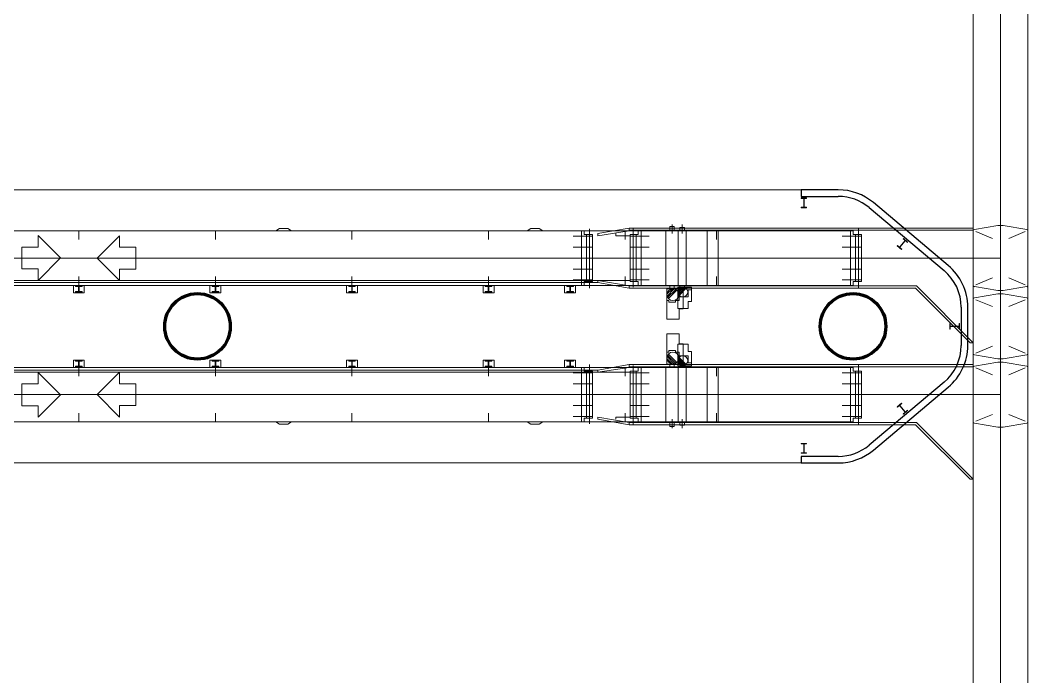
# Model space of a CAD drawing. Header units: metres. Extents: x 1807 to 3745, y 842 to 1968.
# Drawn here: x 3458.75 to 3477.2, y 1541.58 to 1553.61 of the extents above; entities that cross this region are included whole.
import ezdxf

# ---------------------------------------------------------------- set-up
doc = ezdxf.new("R2010")
doc.units = ezdxf.units.M
doc.header["$MEASUREMENT"] = 0
doc.layers.add('Level 1', color=7, linetype='Continuous', lineweight=0)

msp = doc.modelspace()

# ---------------------------------------------------------------- linework, layer by layer
at = {"layer": 'Level 1', "color": 7, "linetype": 'Continuous', "lineweight": 0}
for p, q in [((3476.2, 1576.091), (3476.2, 1451.2)), ((3477.2, 1576.091), (3477.2, 1451.2)), ((3473.73, 1550.5), (3448.37, 1550.5)), ((3475.743, 1549.116), (3474.373, 1550.266)), ((3473.953, 1549.75), (3448.147, 1549.75)), ((3459.828, 1549.75), (3459.828, 1549.59)), ((3462.328, 1549.75), (3462.328, 1549.59)), ((3463.503, 1549.79), (3463.434, 1549.75)), ((3463.503, 1549.79), (3463.653, 1549.79)), ((3463.723, 1549.75), (3463.653, 1549.79)), ((3464.828, 1549.75), (3464.828, 1549.59)), ((3467.328, 1549.75), (3467.328, 1549.59)), ((3468.103, 1549.79), (3468.034, 1549.75)), ((3468.103, 1549.79), (3468.253, 1549.79)), ((3468.323, 1549.75), (3468.253, 1549.79)), ((3469.078, 1549.75), (3469.028, 1549.75)), ((3469.078, 1549.68), (3469.078, 1549.75)), ((3469.903, 1549.8), (3469.328, 1549.7)), ((3469.328, 1549.66), (3469.903, 1549.75)), ((3469.828, 1549.75), (3469.828, 1549.59)), ((3474.1, 1549.8), (3469.903, 1549.8)), ((3469.903, 1549.8), (3469.903, 1549.75)), ((3474.1, 1549.76), (3469.903, 1549.76)), ((3470.068, 1549.75), (3470.118, 1549.75)), ((3470.069, 1549.68), (3470.069, 1549.75)), ((3470.788, 1549.76), (3470.588, 1549.76)), ((3470.648, 1549.83), (3470.648, 1549.76)), ((3470.728, 1549.83), (3470.648, 1549.83)), ((3470.728, 1549.83), (3470.728, 1549.76)), ((3470.947, 1549.76), (3470.797, 1549.76)), ((3470.912, 1549.81), (3470.832, 1549.81)), ((3470.832, 1549.81), (3470.832, 1549.76)), ((3470.912, 1549.81), (3470.912, 1549.76)), ((3471.5, 1549.75), (3471.5, 1549.59)), ((3474.003, 1549.75), (3473.953, 1549.75)), ((3474.003, 1549.68), (3474.003, 1549.75)), ((3474.1, 1549.8), (3474.82, 1549.8)), ((3474.1, 1549.8), (3474.1, 1548.7)), ((3474.1, 1549.76), (3474.82, 1549.76)), ((3474.82, 1549.8), (3476.2, 1549.8)), ((3474.82, 1549.76), (3476.2, 1549.76)), ((3476.2, 1548.751), (3476.2, 1549.749)), ((3476.65, 1549.845), (3476.221, 1549.773)), ((3476.25, 1549.738), (3476.55, 1549.611)), ((3476.75, 1549.845), (3476.65, 1549.845)), ((3476.699, 1549.874), (3476.701, 1549.876)), ((3476.701, 1549.874), (3476.699, 1549.876)), ((3476.75, 1549.845), (3477.179, 1549.773)), ((3477.15, 1549.738), (3476.85, 1549.611)), ((3477.2, 1548.751), (3477.2, 1549.749)), ((3477.2, 1548.751), (3477.2, 1549.749)), ((3459.084, 1549.662), (3459.494, 1549.252)), ((3459.084, 1549.452), (3459.084, 1549.662)), ((3469.228, 1549.65), (3468.878, 1549.65)), ((3469.228, 1549.68), (3469.078, 1549.68)), ((3469.228, 1548.82), (3469.228, 1549.68)), ((3469.328, 1549.7), (3469.328, 1549.66)), ((3469.659, 1549.7), (3469.659, 1549.66)), ((3469.918, 1549.66), (3469.659, 1549.66)), ((3469.919, 1549.68), (3469.919, 1548.82)), ((3469.919, 1549.68), (3470.069, 1549.68)), ((3469.919, 1549.65), (3470.269, 1549.65)), ((3474.153, 1549.65), (3473.803, 1549.65)), ((3474.153, 1549.68), (3474.003, 1549.68)), ((3474.153, 1548.82), (3474.153, 1549.68)), ((3458.784, 1549.052), (3458.784, 1549.452)), ((3458.784, 1549.452), (3459.084, 1549.452)), ((3469.228, 1549.45), (3468.878, 1549.45)), ((3469.919, 1549.45), (3470.269, 1549.45)), ((3474.153, 1549.45), (3473.803, 1549.45)), ((3459.084, 1548.842), (3459.494, 1549.252)), ((3469.228, 1549.25), (3468.878, 1549.25)), ((3469.919, 1549.25), (3470.269, 1549.25)), ((3474.153, 1549.25), (3473.803, 1549.25)), ((3474.821, 1549.249), (3474.819, 1549.251)), ((3474.821, 1549.251), (3474.819, 1549.249)), ((3476.701, 1549.249), (3476.699, 1549.251)), ((3476.701, 1549.251), (3476.699, 1549.249)), ((3476.699, 1549.249), (3476.701, 1549.251)), ((3476.701, 1549.249), (3476.699, 1549.251)), ((3458.784, 1549.052), (3459.084, 1549.052)), ((3459.084, 1548.842), (3459.084, 1549.052)), ((3469.228, 1549.05), (3468.878, 1549.05)), ((3469.919, 1549.05), (3470.269, 1549.05)), ((3474.153, 1549.05), (3473.803, 1549.05)), ((3469.918, 1548.84), (3450.328, 1548.84)), ((3469.328, 1548.8), (3450.328, 1548.8)), ((3459.828, 1548.91), (3459.828, 1548.75)), ((3462.328, 1548.91), (3462.328, 1548.75)), ((3464.828, 1548.91), (3464.828, 1548.75)), ((3467.328, 1548.91), (3467.328, 1548.75)), ((3469.228, 1548.85), (3468.878, 1548.85)), ((3469.228, 1548.82), (3469.078, 1548.82)), ((3469.078, 1548.82), (3469.078, 1548.75)), ((3469.328, 1548.84), (3469.328, 1548.8)), ((3469.903, 1548.74), (3469.328, 1548.84)), ((3469.328, 1548.8), (3469.903, 1548.7)), ((3469.828, 1548.91), (3469.828, 1548.75)), ((3469.919, 1548.85), (3470.269, 1548.85)), ((3469.919, 1548.82), (3470.069, 1548.82)), ((3470.069, 1548.82), (3470.069, 1548.75)), ((3471.5, 1548.91), (3471.5, 1548.75)), ((3474.153, 1548.85), (3473.803, 1548.85)), ((3474.153, 1548.82), (3474.003, 1548.82)), ((3474.003, 1548.82), (3474.003, 1548.75)), ((3476.25, 1548.762), (3476.55, 1548.889)), ((3477.15, 1548.762), (3476.85, 1548.889)), ((3473.953, 1548.75), (3448.147, 1548.75)), ((3459.728, 1548.616), (3459.728, 1548.75)), ((3459.728, 1548.75), (3459.928, 1548.75)), ((3459.728, 1548.616), (3459.928, 1548.616)), ((3459.768, 1548.74), (3459.888, 1548.74)), ((3459.768, 1548.74), (3459.768, 1548.73)), ((3459.768, 1548.73), (3459.823, 1548.73)), ((3459.768, 1548.636), (3459.768, 1548.626)), ((3459.768, 1548.636), (3459.823, 1548.636)), ((3459.768, 1548.626), (3459.888, 1548.626)), ((3459.788, 1548.75), (3459.788, 1548.74)), ((3459.823, 1548.73), (3459.823, 1548.636)), ((3459.833, 1548.73), (3459.888, 1548.73)), ((3459.833, 1548.73), (3459.833, 1548.636)), ((3459.833, 1548.636), (3459.888, 1548.636)), ((3459.868, 1548.75), (3459.868, 1548.74)), ((3459.888, 1548.74), (3459.888, 1548.73)), ((3459.888, 1548.636), (3459.888, 1548.626)), ((3459.928, 1548.616), (3459.928, 1548.75)), ((3462.228, 1548.616), (3462.228, 1548.75)), ((3462.228, 1548.75), (3462.428, 1548.75)), ((3462.228, 1548.616), (3462.428, 1548.616)), ((3462.268, 1548.74), (3462.388, 1548.74)), ((3462.268, 1548.74), (3462.268, 1548.73)), ((3462.268, 1548.73), (3462.323, 1548.73)), ((3462.268, 1548.636), (3462.268, 1548.626)), ((3462.268, 1548.636), (3462.323, 1548.636)), ((3462.268, 1548.626), (3462.388, 1548.626)), ((3462.288, 1548.75), (3462.288, 1548.74)), ((3462.323, 1548.73), (3462.323, 1548.636)), ((3462.333, 1548.73), (3462.388, 1548.73)), ((3462.333, 1548.73), (3462.333, 1548.636)), ((3462.333, 1548.636), (3462.388, 1548.636)), ((3462.368, 1548.75), (3462.368, 1548.74)), ((3462.388, 1548.74), (3462.388, 1548.73)), ((3462.388, 1548.636), (3462.388, 1548.626)), ((3462.428, 1548.616), (3462.428, 1548.75)), ((3464.728, 1548.616), (3464.728, 1548.75)), ((3464.728, 1548.75), (3464.928, 1548.75)), ((3464.728, 1548.616), (3464.928, 1548.616)), ((3464.768, 1548.74), (3464.888, 1548.74)), ((3464.768, 1548.74), (3464.768, 1548.73)), ((3464.768, 1548.73), (3464.823, 1548.73)), ((3464.768, 1548.636), (3464.768, 1548.626)), ((3464.768, 1548.636), (3464.823, 1548.636)), ((3464.768, 1548.626), (3464.888, 1548.626)), ((3464.788, 1548.75), (3464.788, 1548.74)), ((3464.823, 1548.73), (3464.823, 1548.636)), ((3464.833, 1548.73), (3464.888, 1548.73)), ((3464.833, 1548.73), (3464.833, 1548.636)), ((3464.833, 1548.636), (3464.888, 1548.636)), ((3464.868, 1548.75), (3464.868, 1548.74)), ((3464.888, 1548.74), (3464.888, 1548.73)), ((3464.888, 1548.636), (3464.888, 1548.626)), ((3464.928, 1548.616), (3464.928, 1548.75)), ((3467.228, 1548.616), (3467.228, 1548.75)), ((3467.228, 1548.75), (3467.428, 1548.75)), ((3467.228, 1548.616), (3467.428, 1548.616)), ((3467.268, 1548.74), (3467.388, 1548.74)), ((3467.268, 1548.74), (3467.268, 1548.73)), ((3467.268, 1548.73), (3467.323, 1548.73)), ((3467.268, 1548.636), (3467.268, 1548.626)), ((3467.268, 1548.636), (3467.323, 1548.636)), ((3467.268, 1548.626), (3467.388, 1548.626)), ((3467.288, 1548.75), (3467.288, 1548.74)), ((3467.323, 1548.73), (3467.323, 1548.636)), ((3467.333, 1548.73), (3467.388, 1548.73)), ((3467.333, 1548.73), (3467.333, 1548.636)), ((3467.333, 1548.636), (3467.388, 1548.636)), ((3467.368, 1548.75), (3467.368, 1548.74)), ((3467.388, 1548.74), (3467.388, 1548.73)), ((3467.388, 1548.636), (3467.388, 1548.626)), ((3467.428, 1548.616), (3467.428, 1548.75)), ((3468.72, 1548.616), (3468.72, 1548.75)), ((3468.72, 1548.75), (3468.92, 1548.75)), ((3468.72, 1548.616), (3468.92, 1548.616)), ((3468.76, 1548.74), (3468.88, 1548.74)), ((3468.76, 1548.74), (3468.76, 1548.73)), ((3468.76, 1548.73), (3468.815, 1548.73)), ((3468.76, 1548.636), (3468.76, 1548.626)), ((3468.76, 1548.636), (3468.815, 1548.636)), ((3468.76, 1548.626), (3468.88, 1548.626)), ((3468.78, 1548.75), (3468.78, 1548.74)), ((3468.815, 1548.73), (3468.815, 1548.636)), ((3468.825, 1548.73), (3468.88, 1548.73)), ((3468.825, 1548.73), (3468.825, 1548.636)), ((3468.825, 1548.636), (3468.88, 1548.636)), ((3468.86, 1548.75), (3468.86, 1548.74)), ((3468.88, 1548.74), (3468.88, 1548.73)), ((3468.88, 1548.636), (3468.88, 1548.626)), ((3468.92, 1548.616), (3468.92, 1548.75)), ((3469.078, 1548.75), (3469.028, 1548.75)), ((3474.1, 1548.74), (3469.903, 1548.74)), ((3469.903, 1548.74), (3469.903, 1548.7)), ((3474.1, 1548.7), (3469.903, 1548.7)), ((3470.068, 1548.75), (3470.118, 1548.75)), ((3470.788, 1548.74), (3470.588, 1548.74)), ((3470.592, 1548.69), (3470.592, 1548.472)), ((3470.592, 1548.69), (3470.892, 1548.69)), ((3470.593, 1548.587), (3470.696, 1548.69)), ((3470.596, 1548.554), (3470.728, 1548.687)), ((3470.606, 1548.529), (3470.754, 1548.677)), ((3470.62, 1548.508), (3470.774, 1548.662)), ((3470.648, 1548.74), (3470.648, 1548.69)), ((3470.728, 1548.74), (3470.728, 1548.69)), ((3470.792, 1548.72), (3470.792, 1548.538)), ((3470.792, 1548.72), (3471.042, 1548.72)), ((3470.792, 1548.633), (3470.879, 1548.72)), ((3470.795, 1548.607), (3470.905, 1548.717)), ((3470.947, 1548.74), (3470.797, 1548.74)), ((3470.803, 1548.585), (3470.927, 1548.709)), ((3470.815, 1548.568), (3470.944, 1548.697)), ((3470.82, 1548.63), (3470.892, 1548.63)), ((3470.82, 1548.63), (3470.82, 1548.472)), ((3470.832, 1548.74), (3470.832, 1548.72)), ((3470.892, 1548.69), (3470.892, 1548.63)), ((3470.912, 1548.74), (3470.912, 1548.72)), ((3470.982, 1548.67), (3471.042, 1548.67)), ((3470.982, 1548.67), (3470.982, 1548.538)), ((3471.042, 1548.72), (3471.042, 1548.67)), ((3474.003, 1548.75), (3473.953, 1548.75)), ((3474.1, 1548.74), (3474.82, 1548.74)), ((3474.1, 1548.7), (3474.82, 1548.7)), ((3474.82, 1548.74), (3475.16, 1548.74)), ((3474.82, 1548.7), (3475.143, 1548.7)), ((3475.143, 1548.7), (3476.143, 1547.7)), ((3475.16, 1548.74), (3476.2, 1547.7)), ((3476.65, 1548.655), (3476.221, 1548.727)), ((3476.75, 1548.655), (3476.65, 1548.655)), ((3476.699, 1548.624), (3476.701, 1548.626)), ((3476.701, 1548.624), (3476.699, 1548.626)), ((3476.75, 1548.655), (3477.179, 1548.727)), ((3470.592, 1548.472), (3470.628, 1548.472)), ((3470.628, 1548.472), (3470.628, 1548.442)), ((3470.628, 1548.442), (3470.749, 1548.442)), ((3470.748, 1548.472), (3470.748, 1548.442)), ((3470.748, 1548.472), (3470.82, 1548.472)), ((3470.792, 1548.538), (3470.982, 1548.538)), ((3476.2, 1547.501), (3476.2, 1548.499)), ((3476.65, 1548.595), (3476.221, 1548.523)), ((3476.25, 1548.488), (3476.55, 1548.361)), ((3476.75, 1548.595), (3476.65, 1548.595)), ((3476.75, 1548.595), (3477.179, 1548.523)), ((3477.15, 1548.488), (3476.85, 1548.361)), ((3477.2, 1547.501), (3477.2, 1548.499)), ((3477.2, 1547.501), (3477.2, 1548.499)), ((3476.1, 1547.65), (3476.1, 1548.35)), ((3476.699, 1547.999), (3476.701, 1548.001)), ((3476.701, 1547.999), (3476.699, 1548.001)), ((3476.143, 1547.7), (3476.2, 1547.7)), ((3470.592, 1547.528), (3470.628, 1547.528)), ((3470.592, 1547.31), (3470.592, 1547.528)), ((3470.628, 1547.558), (3470.749, 1547.558)), ((3470.628, 1547.528), (3470.628, 1547.558)), ((3470.748, 1547.528), (3470.748, 1547.558)), ((3470.748, 1547.528), (3470.82, 1547.528)), ((3470.82, 1547.37), (3470.82, 1547.528)), ((3476.25, 1547.512), (3476.55, 1547.639)), ((3477.15, 1547.512), (3476.85, 1547.639)), ((3459.728, 1547.384), (3459.728, 1547.25)), ((3459.728, 1547.384), (3459.928, 1547.384)), ((3459.768, 1547.374), (3459.888, 1547.374)), ((3459.768, 1547.364), (3459.768, 1547.374)), ((3459.768, 1547.364), (3459.823, 1547.364)), ((3459.823, 1547.27), (3459.823, 1547.364)), ((3459.833, 1547.364), (3459.888, 1547.364)), ((3459.833, 1547.27), (3459.833, 1547.364)), ((3459.888, 1547.364), (3459.888, 1547.374)), ((3459.928, 1547.384), (3459.928, 1547.25)), ((3462.228, 1547.384), (3462.228, 1547.25)), ((3462.228, 1547.384), (3462.428, 1547.384)), ((3462.268, 1547.374), (3462.388, 1547.374)), ((3462.268, 1547.364), (3462.268, 1547.374)), ((3462.268, 1547.364), (3462.323, 1547.364)), ((3462.323, 1547.27), (3462.323, 1547.364)), ((3462.333, 1547.364), (3462.388, 1547.364)), ((3462.333, 1547.27), (3462.333, 1547.364)), ((3462.388, 1547.364), (3462.388, 1547.374)), ((3462.428, 1547.384), (3462.428, 1547.25)), ((3464.728, 1547.384), (3464.728, 1547.25)), ((3464.728, 1547.384), (3464.928, 1547.384)), ((3464.768, 1547.374), (3464.888, 1547.374)), ((3464.768, 1547.364), (3464.768, 1547.374)), ((3464.768, 1547.364), (3464.823, 1547.364)), ((3464.823, 1547.27), (3464.823, 1547.364)), ((3464.833, 1547.364), (3464.888, 1547.364)), ((3464.833, 1547.27), (3464.833, 1547.364)), ((3464.888, 1547.364), (3464.888, 1547.374)), ((3464.928, 1547.384), (3464.928, 1547.25)), ((3467.228, 1547.384), (3467.228, 1547.25)), ((3467.228, 1547.384), (3467.428, 1547.384)), ((3467.268, 1547.374), (3467.388, 1547.374)), ((3467.268, 1547.364), (3467.268, 1547.374)), ((3467.268, 1547.364), (3467.323, 1547.364)), ((3467.323, 1547.27), (3467.323, 1547.364)), ((3467.333, 1547.364), (3467.388, 1547.364)), ((3467.333, 1547.27), (3467.333, 1547.364)), ((3467.388, 1547.364), (3467.388, 1547.374)), ((3467.428, 1547.384), (3467.428, 1547.25)), ((3468.72, 1547.384), (3468.72, 1547.25)), ((3468.72, 1547.384), (3468.92, 1547.384)), ((3468.76, 1547.374), (3468.88, 1547.374)), ((3468.76, 1547.364), (3468.76, 1547.374)), ((3468.76, 1547.364), (3468.815, 1547.364)), ((3468.815, 1547.27), (3468.815, 1547.364)), ((3468.825, 1547.364), (3468.88, 1547.364)), ((3468.825, 1547.27), (3468.825, 1547.364)), ((3468.88, 1547.364), (3468.88, 1547.374)), ((3468.92, 1547.384), (3468.92, 1547.25)), ((3470.593, 1547.413), (3470.696, 1547.31)), ((3470.596, 1547.446), (3470.728, 1547.313)), ((3470.606, 1547.471), (3470.754, 1547.323)), ((3470.62, 1547.492), (3470.774, 1547.337)), ((3470.792, 1547.462), (3470.982, 1547.462)), ((3470.792, 1547.28), (3470.792, 1547.462)), ((3470.792, 1547.366), (3470.879, 1547.28)), ((3470.795, 1547.393), (3470.905, 1547.283)), ((3470.803, 1547.414), (3470.927, 1547.291)), ((3470.815, 1547.432), (3470.944, 1547.303)), ((3470.82, 1547.37), (3470.892, 1547.37)), ((3470.892, 1547.31), (3470.892, 1547.37)), ((3470.982, 1547.33), (3470.982, 1547.462)), ((3470.982, 1547.33), (3471.042, 1547.33)), ((3471.042, 1547.28), (3471.042, 1547.33)), ((3476.65, 1547.405), (3476.221, 1547.477)), ((3476.65, 1547.345), (3476.221, 1547.273)), ((3476.75, 1547.405), (3476.65, 1547.405)), ((3476.75, 1547.345), (3476.65, 1547.345)), ((3476.699, 1547.374), (3476.701, 1547.376)), ((3476.701, 1547.374), (3476.699, 1547.376)), ((3476.75, 1547.405), (3477.179, 1547.477)), ((3476.75, 1547.345), (3477.179, 1547.273)), ((3473.953, 1547.25), (3449.589, 1547.25)), ((3469.328, 1547.2), (3450.328, 1547.2)), ((3469.918, 1547.16), (3450.328, 1547.16)), ((3459.084, 1547.158), (3459.494, 1546.748)), ((3459.084, 1547.158), (3459.084, 1546.948)), ((3459.728, 1547.25), (3459.928, 1547.25)), ((3459.768, 1547.27), (3459.823, 1547.27)), ((3459.768, 1547.26), (3459.768, 1547.27)), ((3459.768, 1547.26), (3459.888, 1547.26)), ((3459.788, 1547.25), (3459.788, 1547.26)), ((3459.828, 1547.09), (3459.828, 1547.25)), ((3459.833, 1547.27), (3459.888, 1547.27)), ((3459.868, 1547.25), (3459.868, 1547.26)), ((3459.888, 1547.26), (3459.888, 1547.27)), ((3462.228, 1547.25), (3462.428, 1547.25)), ((3462.268, 1547.27), (3462.323, 1547.27)), ((3462.268, 1547.26), (3462.268, 1547.27)), ((3462.268, 1547.26), (3462.388, 1547.26)), ((3462.288, 1547.25), (3462.288, 1547.26)), ((3462.328, 1547.09), (3462.328, 1547.25)), ((3462.333, 1547.27), (3462.388, 1547.27)), ((3462.368, 1547.25), (3462.368, 1547.26)), ((3462.388, 1547.26), (3462.388, 1547.27)), ((3464.728, 1547.25), (3464.928, 1547.25)), ((3464.768, 1547.27), (3464.823, 1547.27)), ((3464.768, 1547.26), (3464.768, 1547.27)), ((3464.768, 1547.26), (3464.888, 1547.26)), ((3464.788, 1547.25), (3464.788, 1547.26)), ((3464.828, 1547.09), (3464.828, 1547.25)), ((3464.833, 1547.27), (3464.888, 1547.27)), ((3464.868, 1547.25), (3464.868, 1547.26)), ((3464.888, 1547.26), (3464.888, 1547.27)), ((3467.228, 1547.25), (3467.428, 1547.25)), ((3467.268, 1547.27), (3467.323, 1547.27)), ((3467.268, 1547.26), (3467.268, 1547.27)), ((3467.268, 1547.26), (3467.388, 1547.26)), ((3467.288, 1547.25), (3467.288, 1547.26)), ((3467.328, 1547.09), (3467.328, 1547.25)), ((3467.333, 1547.27), (3467.388, 1547.27)), ((3467.368, 1547.25), (3467.368, 1547.26)), ((3467.388, 1547.26), (3467.388, 1547.27)), ((3468.72, 1547.25), (3468.92, 1547.25)), ((3468.76, 1547.27), (3468.815, 1547.27)), ((3468.76, 1547.26), (3468.76, 1547.27)), ((3468.76, 1547.26), (3468.88, 1547.26)), ((3468.78, 1547.25), (3468.78, 1547.26)), ((3468.825, 1547.27), (3468.88, 1547.27)), ((3468.86, 1547.25), (3468.86, 1547.26)), ((3469.228, 1547.15), (3468.878, 1547.15)), ((3468.88, 1547.26), (3468.88, 1547.27)), ((3469.078, 1547.25), (3469.028, 1547.25)), ((3469.078, 1547.18), (3469.078, 1547.25)), ((3469.228, 1547.18), (3469.078, 1547.18)), ((3469.228, 1547.18), (3469.228, 1546.32)), ((3469.903, 1547.3), (3469.328, 1547.2)), ((3469.328, 1547.16), (3469.903, 1547.25)), ((3469.328, 1547.2), (3469.328, 1547.16)), ((3469.828, 1547.09), (3469.828, 1547.25)), ((3474.1, 1547.3), (3469.903, 1547.3)), ((3469.903, 1547.3), (3469.903, 1547.25)), ((3474.1, 1547.26), (3469.903, 1547.26)), ((3469.919, 1546.32), (3469.919, 1547.18)), ((3469.919, 1547.18), (3470.069, 1547.18)), ((3469.919, 1547.15), (3470.269, 1547.15)), ((3470.068, 1547.25), (3470.118, 1547.25)), ((3470.069, 1547.18), (3470.069, 1547.25)), ((3470.788, 1547.26), (3470.588, 1547.26)), ((3470.592, 1547.31), (3470.892, 1547.31)), ((3470.648, 1547.26), (3470.648, 1547.31)), ((3470.728, 1547.26), (3470.728, 1547.31)), ((3470.792, 1547.28), (3471.042, 1547.28)), ((3470.947, 1547.26), (3470.797, 1547.26)), ((3470.832, 1547.26), (3470.832, 1547.28)), ((3470.912, 1547.26), (3470.912, 1547.28)), ((3471.5, 1547.25), (3471.5, 1547.09)), ((3474.153, 1547.15), (3473.803, 1547.15)), ((3474.003, 1547.25), (3473.953, 1547.25)), ((3474.003, 1547.18), (3474.003, 1547.25)), ((3474.153, 1547.18), (3474.003, 1547.18)), ((3474.1, 1547.3), (3474.82, 1547.3)), ((3474.1, 1547.3), (3474.1, 1546.2)), ((3474.1, 1547.26), (3474.82, 1547.26)), ((3474.153, 1547.18), (3474.153, 1546.32)), ((3474.82, 1547.3), (3476.2, 1547.3)), ((3474.82, 1547.26), (3476.2, 1547.26)), ((3476.2, 1546.251), (3476.2, 1547.249)), ((3476.25, 1547.238), (3476.55, 1547.111)), ((3477.15, 1547.238), (3476.85, 1547.111)), ((3477.2, 1546.251), (3477.2, 1547.249)), ((3477.2, 1546.251), (3477.2, 1547.249)), ((3458.784, 1546.948), (3458.784, 1546.548)), ((3458.784, 1546.948), (3459.084, 1546.948)), ((3469.228, 1546.95), (3468.878, 1546.95)), ((3469.919, 1546.95), (3470.269, 1546.95)), ((3474.153, 1546.95), (3473.803, 1546.95)), ((3474.373, 1545.734), (3475.743, 1546.884)), ((3459.084, 1546.338), (3459.494, 1546.748)), ((3469.228, 1546.75), (3468.878, 1546.75)), ((3469.919, 1546.75), (3470.269, 1546.75)), ((3474.153, 1546.75), (3473.803, 1546.75)), ((3474.821, 1546.749), (3474.819, 1546.751)), ((3474.821, 1546.751), (3474.819, 1546.749)), ((3476.701, 1546.749), (3476.699, 1546.751)), ((3476.701, 1546.751), (3476.699, 1546.749)), ((3476.699, 1546.749), (3476.701, 1546.751)), ((3476.701, 1546.749), (3476.699, 1546.751)), ((3458.784, 1546.548), (3459.084, 1546.548)), ((3459.084, 1546.548), (3459.084, 1546.338)), ((3459.828, 1546.25), (3459.828, 1546.41)), ((3462.328, 1546.25), (3462.328, 1546.41)), ((3464.828, 1546.25), (3464.828, 1546.41)), ((3467.328, 1546.25), (3467.328, 1546.41)), ((3469.228, 1546.55), (3468.878, 1546.55)), ((3469.828, 1546.25), (3469.828, 1546.41)), ((3469.919, 1546.55), (3470.269, 1546.55)), ((3471.5, 1546.41), (3471.5, 1546.25)), ((3474.153, 1546.55), (3473.803, 1546.55)), ((3473.953, 1546.25), (3448.147, 1546.25)), ((3463.503, 1546.21), (3463.434, 1546.25)), ((3463.503, 1546.21), (3463.653, 1546.21)), ((3463.723, 1546.25), (3463.653, 1546.21)), ((3468.103, 1546.21), (3468.034, 1546.25)), ((3468.103, 1546.21), (3468.253, 1546.21)), ((3468.323, 1546.25), (3468.253, 1546.21)), ((3469.228, 1546.35), (3468.878, 1546.35)), ((3469.078, 1546.25), (3469.028, 1546.25)), ((3469.228, 1546.32), (3469.078, 1546.32)), ((3469.078, 1546.32), (3469.078, 1546.25)), ((3469.328, 1546.34), (3469.328, 1546.3)), ((3469.903, 1546.24), (3469.328, 1546.34)), ((3469.328, 1546.3), (3469.903, 1546.2)), ((3469.659, 1546.3), (3469.659, 1546.34)), ((3469.918, 1546.34), (3469.659, 1546.34)), ((3474.1, 1546.24), (3469.903, 1546.24)), ((3469.903, 1546.24), (3469.903, 1546.2)), ((3469.919, 1546.35), (3470.269, 1546.35)), ((3469.919, 1546.32), (3470.069, 1546.32)), ((3470.068, 1546.25), (3470.118, 1546.25)), ((3470.069, 1546.32), (3470.069, 1546.25)), ((3470.788, 1546.24), (3470.588, 1546.24)), ((3470.648, 1546.17), (3470.648, 1546.24)), ((3470.728, 1546.17), (3470.728, 1546.24)), ((3470.947, 1546.24), (3470.797, 1546.24)), ((3470.832, 1546.19), (3470.832, 1546.24)), ((3470.912, 1546.19), (3470.912, 1546.24)), ((3474.153, 1546.35), (3473.803, 1546.35)), ((3474.003, 1546.25), (3473.953, 1546.25)), ((3474.153, 1546.32), (3474.003, 1546.32)), ((3474.003, 1546.32), (3474.003, 1546.25)), ((3474.1, 1546.24), (3474.82, 1546.24)), ((3474.82, 1546.24), (3475.16, 1546.24)), ((3475.16, 1546.24), (3476.2, 1545.2)), ((3476.65, 1546.155), (3476.221, 1546.226)), ((3476.25, 1546.262), (3476.55, 1546.389)), ((3476.75, 1546.155), (3477.179, 1546.226)), ((3477.15, 1546.262), (3476.85, 1546.389)), ((3474.1, 1546.2), (3469.903, 1546.2)), ((3470.728, 1546.17), (3470.648, 1546.17)), ((3470.912, 1546.19), (3470.832, 1546.19)), ((3474.1, 1546.2), (3474.82, 1546.2)), ((3474.82, 1546.2), (3475.143, 1546.2)), ((3475.143, 1546.2), (3476.143, 1545.2)), ((3476.75, 1546.155), (3476.65, 1546.155)), ((3448.37, 1545.5), (3473.73, 1545.5)), ((3476.143, 1545.2), (3476.2, 1545.2))]:
    msp.add_line(p, q, dxfattribs=at)
at = {"layer": 'Level 1', "color": 7, "linetype": 'Continuous', "lineweight": 0, "ltscale": 4}
for p, q in [((3476.7, 1576.091), (3476.7, 1451.2)), ((3469.028, 1548.75), (3469.028, 1549.75)), ((3469.173, 1548.7), (3469.173, 1549.785)), ((3469.974, 1549.8), (3469.974, 1548.715)), ((3470.119, 1549.75), (3470.119, 1548.75)), ((3470.575, 1549.75), (3470.575, 1548.75)), ((3470.688, 1549.7), (3470.688, 1549.864)), ((3470.797, 1549.75), (3470.797, 1548.75)), ((3470.801, 1549.75), (3470.801, 1548.75)), ((3470.872, 1549.7), (3470.872, 1549.864)), ((3470.947, 1549.75), (3470.947, 1548.75)), ((3471.328, 1549.75), (3471.328, 1548.75)), ((3471.528, 1549.75), (3471.528, 1548.75)), ((3473.953, 1548.75), (3473.953, 1549.75)), ((3474.098, 1548.7), (3474.098, 1549.785)), ((3460.573, 1549.66), (3460.163, 1549.25)), ((3460.573, 1549.45), (3460.573, 1549.66)), ((3469.118, 1548.82), (3469.118, 1549.68)), ((3470.029, 1549.68), (3470.029, 1548.82)), ((3474.043, 1548.82), (3474.043, 1549.68)), ((3460.873, 1549.45), (3460.573, 1549.45)), ((3460.873, 1549.05), (3460.873, 1549.45)), ((3447.28, 1549.25), (3474.82, 1549.25)), ((3460.573, 1548.84), (3460.163, 1549.25)), ((3476.7, 1549.25), (3474.82, 1549.25)), ((3460.573, 1548.84), (3460.573, 1549.05)), ((3460.873, 1549.05), (3460.573, 1549.05)), ((3470.892, 1548.63), (3470.892, 1548.322)), ((3471.042, 1548.67), (3471.042, 1548.458)), ((3470.592, 1548.134), (3470.592, 1548.472)), ((3470.792, 1548.326), (3470.792, 1548.538)), ((3470.982, 1548.458), (3470.982, 1548.326)), ((3470.982, 1548.458), (3471.042, 1548.458)), ((3470.982, 1548.326), (3470.792, 1548.326)), ((3470.82, 1548.322), (3470.82, 1548.134)), ((3470.82, 1548.322), (3470.892, 1548.322)), ((3470.82, 1548.134), (3470.592, 1548.134)), ((3470.592, 1547.866), (3470.592, 1547.528)), ((3470.82, 1547.866), (3470.592, 1547.866)), ((3470.82, 1547.678), (3470.82, 1547.866)), ((3470.792, 1547.674), (3470.792, 1547.462)), ((3470.982, 1547.674), (3470.792, 1547.674)), ((3470.82, 1547.678), (3470.892, 1547.678)), ((3470.892, 1547.37), (3470.892, 1547.678)), ((3470.982, 1547.542), (3470.982, 1547.674)), ((3470.982, 1547.542), (3471.042, 1547.542)), ((3471.042, 1547.33), (3471.042, 1547.542)), ((3460.573, 1547.16), (3460.163, 1546.75)), ((3460.573, 1547.16), (3460.573, 1546.95)), ((3469.028, 1547.25), (3469.028, 1546.25)), ((3469.118, 1547.18), (3469.118, 1546.32)), ((3469.173, 1547.3), (3469.173, 1546.215)), ((3469.974, 1546.2), (3469.974, 1547.285)), ((3470.029, 1546.32), (3470.029, 1547.18)), ((3470.119, 1546.25), (3470.119, 1547.25)), ((3470.575, 1546.25), (3470.575, 1547.25)), ((3470.797, 1546.25), (3470.797, 1547.25)), ((3470.801, 1546.25), (3470.801, 1547.25)), ((3470.947, 1546.25), (3470.947, 1547.25)), ((3471.328, 1547.25), (3471.328, 1546.25)), ((3471.528, 1547.25), (3471.528, 1546.25)), ((3473.953, 1547.25), (3473.953, 1546.25)), ((3474.043, 1547.18), (3474.043, 1546.32)), ((3474.098, 1547.3), (3474.098, 1546.215)), ((3460.873, 1546.95), (3460.573, 1546.95)), ((3460.873, 1546.95), (3460.873, 1546.55)), ((3447.28, 1546.75), (3474.82, 1546.75)), ((3460.573, 1546.34), (3460.163, 1546.75)), ((3476.7, 1546.75), (3474.82, 1546.75)), ((3460.573, 1546.55), (3460.573, 1546.34)), ((3460.873, 1546.55), (3460.573, 1546.55)), ((3470.688, 1546.3), (3470.688, 1546.136)), ((3470.872, 1546.3), (3470.872, 1546.136))]:
    msp.add_line(p, q, dxfattribs=at)
at = {"layer": 'Level 1', "color": 7, "linetype": 'Continuous', "lineweight": 30}
for p, q in [((3473.73, 1550.5), (3473.05, 1550.5)), ((3473.05, 1550.5), (3473.05, 1550.38)), ((3473.05, 1550.38), (3473.73, 1550.38)), ((3475.743, 1549.116), (3474.373, 1550.266)), ((3474.296, 1550.174), (3475.666, 1549.024)), ((3475.98, 1548.35), (3475.98, 1547.65)), ((3476.1, 1547.65), (3476.1, 1548.35)), ((3475.666, 1546.976), (3474.296, 1545.826)), ((3474.373, 1545.734), (3475.743, 1546.884)), ((3473.73, 1545.62), (3473.05, 1545.62)), ((3473.05, 1545.62), (3473.05, 1545.5)), ((3473.05, 1545.5), (3473.73, 1545.5))]:
    msp.add_line(p, q, dxfattribs=at)
at = {"layer": 'Level 1', "color": 7, "linetype": 'Continuous', "lineweight": 13}
for p, q in [((3473.05, 1550.35), (3473.151, 1550.35)), ((3473.05, 1550.342), (3473.05, 1550.35)), ((3473.091, 1550.342), (3473.05, 1550.342)), ((3473.098, 1550.188), (3473.098, 1550.334)), ((3473.103, 1550.334), (3473.103, 1550.188)), ((3473.151, 1550.342), (3473.11, 1550.342)), ((3473.151, 1550.35), (3473.151, 1550.342)), ((3473.05, 1550.172), (3473.05, 1550.18)), ((3473.05, 1550.18), (3473.091, 1550.18)), ((3473.151, 1550.172), (3473.05, 1550.172)), ((3473.11, 1550.18), (3473.151, 1550.18)), ((3473.151, 1550.18), (3473.151, 1550.172)), ((3474.855, 1549.453), (3474.95, 1549.566)), ((3474.953, 1549.563), (3474.859, 1549.45)), ((3474.917, 1549.603), (3474.923, 1549.609)), ((3474.949, 1549.576), (3474.917, 1549.603)), ((3474.923, 1549.609), (3475, 1549.543)), ((3474.995, 1549.537), (3474.964, 1549.564)), ((3475, 1549.543), (3474.995, 1549.537)), ((3474.808, 1549.472), (3474.813, 1549.479)), ((3474.886, 1549.407), (3474.808, 1549.472)), ((3474.813, 1549.479), (3474.845, 1549.452)), ((3474.86, 1549.439), (3474.891, 1549.413)), ((3474.891, 1549.413), (3474.886, 1549.407)), ((3475.772, 1547.949), (3475.772, 1548.051)), ((3475.772, 1548.051), (3475.78, 1548.051)), ((3475.78, 1548.051), (3475.78, 1548.01)), ((3475.942, 1548.01), (3475.942, 1548.051)), ((3475.942, 1548.051), (3475.95, 1548.051)), ((3475.95, 1548.051), (3475.95, 1547.949)), ((3475.78, 1547.949), (3475.772, 1547.949)), ((3475.78, 1547.99), (3475.78, 1547.949)), ((3475.788, 1548.002), (3475.934, 1548.002)), ((3475.934, 1547.998), (3475.788, 1547.998)), ((3475.942, 1547.949), (3475.942, 1547.99)), ((3475.95, 1547.949), (3475.942, 1547.949)), ((3474.886, 1546.593), (3474.808, 1546.528)), ((3474.86, 1546.561), (3474.891, 1546.587)), ((3474.891, 1546.587), (3474.886, 1546.593)), ((3474.808, 1546.528), (3474.813, 1546.521)), ((3474.813, 1546.521), (3474.845, 1546.548)), ((3474.855, 1546.547), (3474.95, 1546.434)), ((3474.953, 1546.437), (3474.859, 1546.55)), ((3474.949, 1546.424), (3474.917, 1546.397)), ((3474.917, 1546.397), (3474.923, 1546.391)), ((3474.923, 1546.391), (3475, 1546.457)), ((3474.995, 1546.463), (3474.964, 1546.436)), ((3475, 1546.457), (3474.995, 1546.463)), ((3473.05, 1545.848), (3473.05, 1545.856)), ((3473.05, 1545.856), (3473.151, 1545.856)), ((3473.091, 1545.848), (3473.05, 1545.848)), ((3473.098, 1545.693), (3473.098, 1545.84)), ((3473.103, 1545.84), (3473.103, 1545.693)), ((3473.151, 1545.848), (3473.111, 1545.848)), ((3473.151, 1545.856), (3473.151, 1545.848)), ((3473.05, 1545.678), (3473.05, 1545.686)), ((3473.05, 1545.686), (3473.091, 1545.686)), ((3473.151, 1545.678), (3473.05, 1545.678)), ((3473.111, 1545.686), (3473.151, 1545.686)), ((3473.151, 1545.686), (3473.151, 1545.678))]:
    msp.add_line(p, q, dxfattribs=at)
at = {"layer": 'Level 1', "color": 7, "linetype": 'Continuous', "lineweight": 0}
for centre, radius in [((3470.702, 1548.581), 0.109), ((3470.883, 1548.629), 0.091), ((3470.702, 1547.419), 0.109), ((3470.883, 1547.371), 0.091)]:
    msp.add_circle(centre, radius, dxfattribs=at)
at = {"layer": 'Level 1', "color": 7, "linetype": 'Continuous', "lineweight": 70}
for centre in [(3462, 1548), (3474, 1548)]:
    msp.add_circle(centre, 0.6, dxfattribs=at)
at = {"layer": 'Level 1', "color": 7, "linetype": 'Continuous', "lineweight": 0}
for centre, radius, start, end in [((3473.73, 1549.5), 1, 49.9895, 90), ((3476.225, 1549.749), 0.025, 99.4622, 180), ((3477.175, 1549.749), 0.025, 0, 80.5378), ((3475.1, 1548.35), 1, 0, 49.9899), ((3476.225, 1548.751), 0.025, 180, 260.5376), ((3477.175, 1548.751), 0.025, 279.4624, 0), ((3476.225, 1548.499), 0.025, 99.4622, 180), ((3477.175, 1548.499), 0.025, 0, 80.5378), ((3475.1, 1547.65), 1, 310.0105, 0), ((3476.225, 1547.501), 0.025, 180, 260.5376), ((3477.175, 1547.501), 0.025, 279.4624, 0), ((3476.225, 1547.249), 0.025, 99.4622, 180), ((3477.175, 1547.249), 0.025, 0, 80.5378), ((3476.225, 1546.251), 0.025, 180, 260.5376), ((3477.175, 1546.251), 0.025, 279.4624, 0), ((3473.73, 1546.5), 1, 270, 310.0101)]:
    msp.add_arc(centre, radius, start, end, dxfattribs=at)
at = {"layer": 'Level 1', "color": 7, "linetype": 'Continuous', "lineweight": 30}
for centre, radius, start, end in [((3473.73, 1549.5), 1, 49.9904, 89.9991), ((3473.73, 1549.5), 0.88, 49.9904, 89.9991), ((3475.1, 1548.35), 0.88, 359.9989, 49.9901), ((3475.1, 1548.35), 1, 359.9989, 49.9901), ((3475.1, 1547.65), 0.88, 310.0105, 359.9992), ((3475.1, 1547.65), 1, 310.0105, 359.9992), ((3473.73, 1546.5), 0.88, 270.0003, 310.0096), ((3473.73, 1546.5), 1, 270.0003, 310.0096)]:
    msp.add_arc(centre, radius, start, end, dxfattribs=at)
at = {"layer": 'Level 1', "color": 7, "linetype": 'Continuous', "lineweight": 13}
for centre, start, end in [((3473.091, 1550.334), 0, 90), ((3473.11, 1550.334), 90, 180), ((3473.091, 1550.188), 270, 0), ((3473.11, 1550.188), 180, 270), ((3474.944, 1549.571), 320, 50), ((3474.959, 1549.558), 50, 140), ((3474.85, 1549.458), 230, 320), ((3474.865, 1549.445), 140, 230), ((3475.788, 1548.01), 180, 270), ((3475.788, 1547.99), 90, 180), ((3475.934, 1548.01), 270, 0), ((3475.934, 1547.99), 0, 90), ((3474.85, 1546.542), 40, 130), ((3474.865, 1546.555), 130, 220), ((3474.944, 1546.429), 310, 40), ((3474.959, 1546.442), 220, 310), ((3473.091, 1545.84), 0, 90), ((3473.111, 1545.84), 90, 180), ((3473.091, 1545.693), 270, 0), ((3473.111, 1545.693), 180, 270)]:
    msp.add_arc(centre, 0.0076, start, end, dxfattribs=at)

doc.saveas('drawing.dxf')
